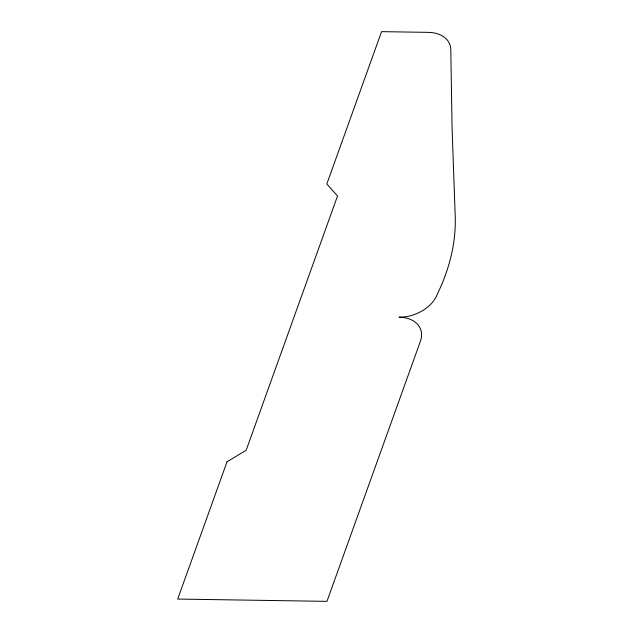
<?xml version="1.0" encoding="UTF-8"?>
<svg xmlns="http://www.w3.org/2000/svg" width="633" height="633" viewBox="0 0 633 633"><rect width="100%" height="100%" fill="white"/><g stroke="black" fill="none" stroke-linecap="round" stroke-linejoin="round"><path stroke-width="0.95" d="M227.01 461.821L177.699 599.063L326.968 601.35L420.399 341.29A32.196 22.044 -21.4 0 0 399.043 317.188A32.196 22.044 -21.4 0 0 437.395 294.005A266.366 182.344 -21.4 0 0 455.127 214.136L452.073 127.819L450.799 49.706A32.196 22.044 -21.4 0 0 428.256 32.362L381.564 31.65L326.834 183.966L337.516 196.016L246.182 450.229L227.01 461.821"/></g></svg>
